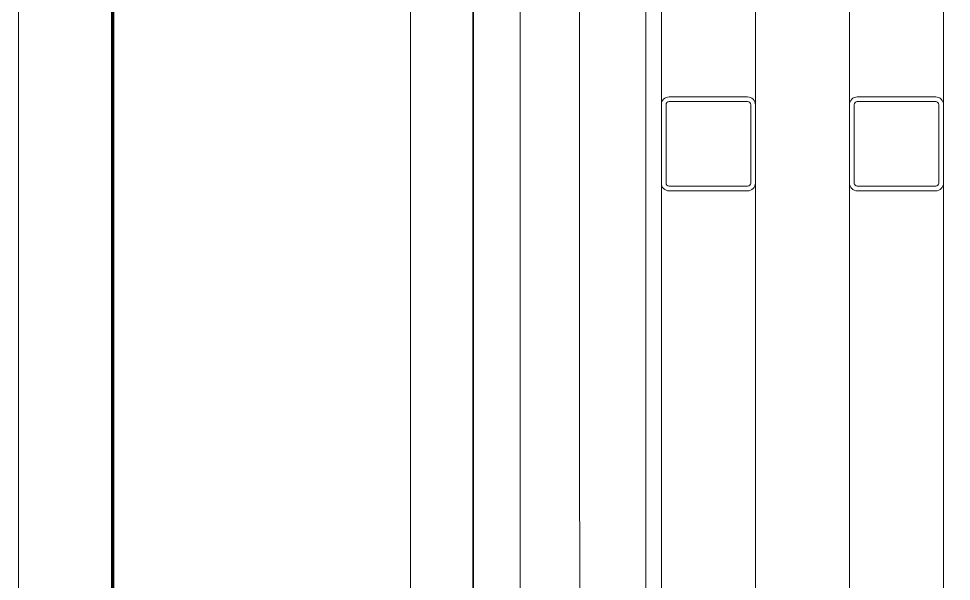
# Model space of a CAD drawing. Extents: x -1701 to 23780, y -363 to 7742.
# Drawn here: x 1122.5 to 1182, y 760.1 to 796 of the extents above; entities that cross this region are included whole.
import ezdxf

# ---------------------------------------------------------------- set-up
doc = ezdxf.new("R2010")
doc.units = 0
doc.header["$LTSCALE"] = 25
doc.header["$MEASUREMENT"] = 0
doc.header["$PDMODE"] = 1
doc.layers.get('0').update_dxf_attribs({"color": 9, "lineweight": 9})
for name, color, linetype, lineweight in [('Audi$0$06D', 8, 'Continuous', 9), ('Audi$0$10', 8, 'Continuous', 9), ('Audi$0$11', 8, 'Continuous', 9), ('Audi$0$33', 8, 'Audi$0$BATTING', 9)]:
    doc.layers.add(name, color=color, linetype=linetype, lineweight=lineweight)
doc.linetypes.add('Audi$0$BATTING', pattern='A,0.0001,-0.1,[134,ltypeshp.shx,S=0.1,R=0,X=-0.1,Y=0],-0.2,[134,ltypeshp.shx,S=0.1,R=180,X=0.1,Y=0],-0.1', length=0.4001)

# ---------------------------------------------------------------- blocks, each defined once
blk = doc.blocks.new('Audi$0$prf-60x60')
for points in [[(-2.5, -6), (2.5, -6, 0.414214), (3, -5.5), (3, -0.5, 0.414214), (2.5, 0), (-2.5, 0, 0.414214), (-3, -0.5), (-3, -5.5, 0.414214)], [(-2.5, -5.7), (2.5, -5.7, 0.414214), (2.7, -5.5), (2.7, -0.5, 0.414214), (2.5, -0.3), (-2.5, -0.3, 0.414214), (-2.7, -0.5), (-2.7, -5.5, 0.414214)]]:
    blk.add_lwpolyline(points, format="xyb", close=True)
at = {"color": 252}
blk.add_point((0, -3), dxfattribs=at)
blk = doc.blocks.new('Audi$0$p-zemin kat')
at = {"layer": 'Audi$0$06D'}
for points in [[(1719.257, 285), (1122.5, 285), (1122.5, 1420)], [(1719.257, 309.998), (1147.5, 309.998), (1147.5, 824.8)], [(1719.257, 316.789), (1154.5, 316.772), (1154.5, 825), (1162.5, 825)], [(1175.5, 425), (1175.5, 818), (1169.5, 818), (1169.5, 332), (1692.557, 332), (1692.557, 338), (1262.5, 338)]]:
    blk.add_lwpolyline(points, dxfattribs=at)
at = {"layer": 'Audi$0$10'}
for points, const_width in [([(1719.257, 291), (1128.5, 291), (1128.5, 1420.162)], 0.2), ([(1719.257, 313.998), (1151.5, 313.998), (1151.5, 831.63)], 0.1)]:
    blk.add_lwpolyline(points, dxfattribs=dict(at, const_width=const_width))
at = {"layer": 'Audi$0$11'}
for points in [[(1182.5, 425), (1182.5, 825), (1162.5, 825), (1162.5, 325), (1699.557, 325), (1699.557, 345), (1262.5, 345)], [(1181.5, 425), (1181.5, 824), (1163.5, 824), (1163.5, 326), (1698.557, 326), (1698.557, 344), (1262.5, 344)]]:
    blk.add_lwpolyline(points, dxfattribs=at)
at = {"layer": 'Audi$0$33', "ltscale": 0.4}
blk.add_lwpolyline([(1719.257, 321), (1158.504, 321), (1158.247, 827.217)], dxfattribs=at)
at = {"layer": 'Audi$0$10'}
for p in [(1166.5, 791), (1178.5, 791)]:
    blk.add_blockref('Audi$0$prf-60x60', p, dxfattribs=at)
blk = doc.blocks.new('Audi')
at = {"layer": 'Audi$0$10'}
blk.add_blockref('Audi$0$p-zemin kat', (0, 0), dxfattribs=at)

msp = doc.modelspace()

# ---------------------------------------------------------------- block references
at = {"color": 6}
msp.add_blockref('Audi', (0, 0), dxfattribs=at)

doc.saveas('drawing.dxf')
